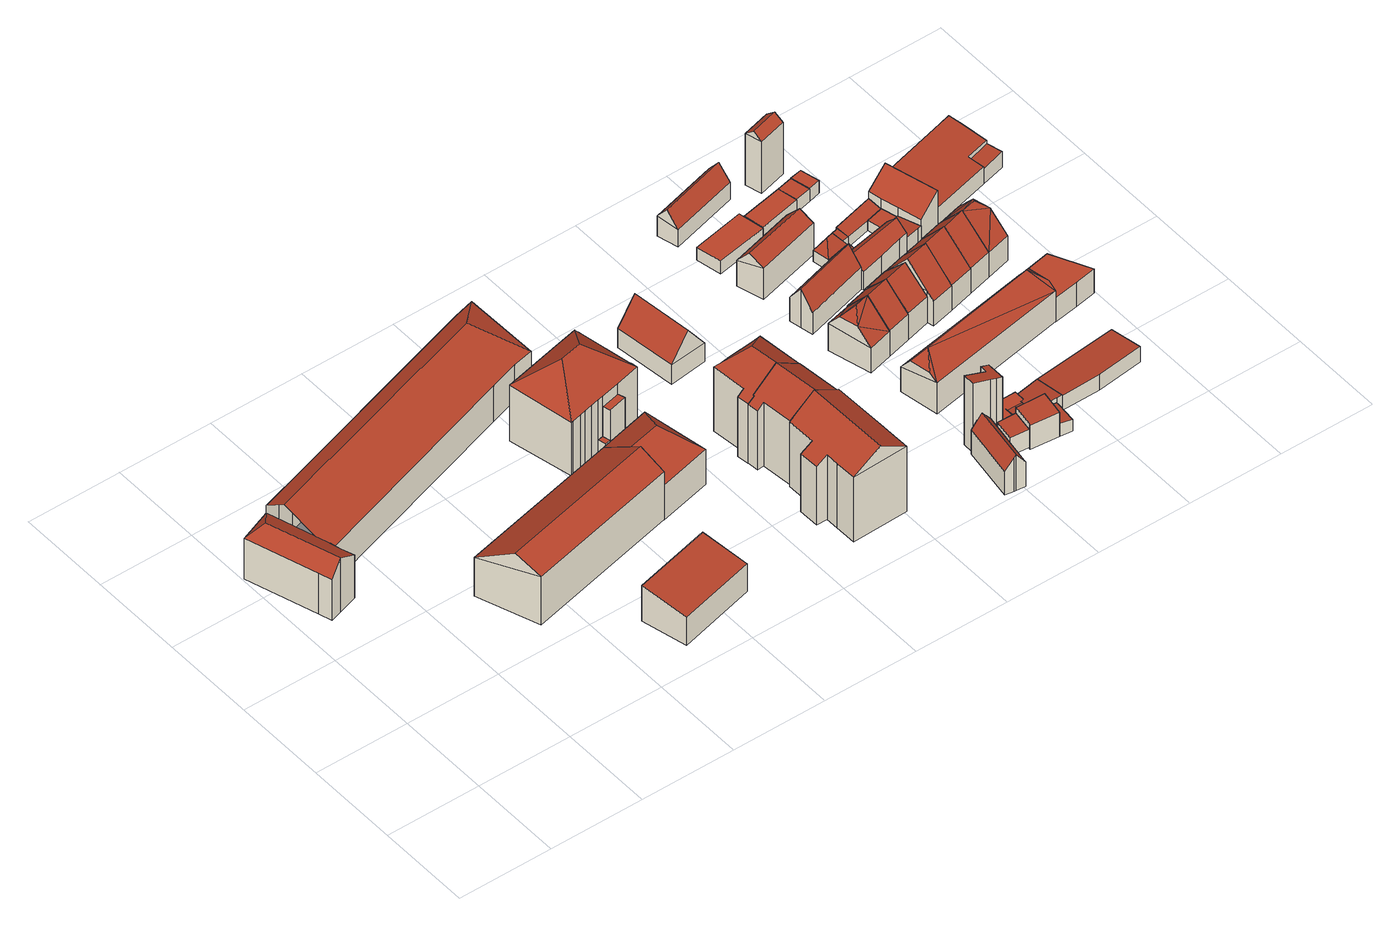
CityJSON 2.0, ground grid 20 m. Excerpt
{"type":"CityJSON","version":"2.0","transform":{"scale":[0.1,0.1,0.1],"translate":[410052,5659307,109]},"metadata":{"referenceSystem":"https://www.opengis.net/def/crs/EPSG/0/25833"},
"CityObjects":{
"building1":{"type":"Building","attributes":{"Gemeindeschluessel":14612000,"Geometrietyp2DReferenz":"3000","function":"31001_9998","roofType":"9999"},"children":["building1-1","building1-2"]},
"building1-1":{"type":"BuildingPart","attributes":{"Dachtyp_tdc":"tdcHipAndGableRoof","Dachneigung":32.4,"QualitaetDacherkennung":71,"Geometrietyp2DReferenz":"3000","measuredHeight":14.4,"roofType":"5000"},"parents":["building1"],"geometry":[{"type":"MultiSurface","lod":"2","boundaries":[[[0,1,2,3,4]],[[1,5,6,2]],[[5,7,8,6]],[[7,9,10,8]],[[9,11,12,10]],[[11,13,14,12]],[[13,15,16,14]],[[15,17,18,16]],[[17,19,20,18]],[[13,11,21]],[[11,9,7,5,1,0,22,21]],[[22,23,19,17,15,13,21]],[[20,24,3,2,6,8,10,12,14,16,18]]],"semantics":{"surfaces":[{"type":"WallSurface"},{"type":"RoofSurface"},{"type":"GroundSurface"}],"values":[0,0,0,0,0,0,0,0,0,1,1,1,2]}}]},
"building1-2":{"type":"BuildingPart","attributes":{"Dachtyp_tdc":"tdcHipAndGableRoof","Dachneigung":31.49,"QualitaetDacherkennung":44,"Geometrietyp2DReferenz":"3000","measuredHeight":12.83,"roofType":"5000"},"parents":["building1"],"geometry":[{"type":"MultiSurface","lod":"2","boundaries":[[[25,26,27,28]],[[26,29,30,27]],[[29,31,32,30]],[[31,33,34,32]],[[33,35,36,34]],[[35,4,3,36]],[[37,38,20,19]],[[38,25,28,20]],[[4,35,39]],[[35,33,31,29,39]],[[29,26,25,38,37,23,40,4,39]],[[28,27,30,32,34,36,3,24,20]]],"semantics":{"surfaces":[{"type":"WallSurface"},{"type":"RoofSurface"},{"type":"GroundSurface"}],"values":[0,0,0,0,0,0,0,0,1,1,1,2]}}]},
"building2":{"type":"Building","attributes":{"Dachtyp_tdc":"tdcGableRoof","Gemeindeschluessel":14612000,"Dachneigung":32.26,"QualitaetDacherkennung":67,"Geometrietyp2DReferenz":"3000","measuredHeight":14.33,"function":"31001_9998","roofType":"3100"},"geometry":[{"type":"Solid","lod":"2","boundaries":[[[[41,42,43,44]],[[42,45,46,43]],[[45,47,48,46]],[[47,41,44,48]],[[45,42,49]],[[41,47,50]],[[42,41,50,49]],[[47,45,49,50]],[[44,43,46,48]]]],"semantics":{"surfaces":[{"type":"WallSurface"},{"type":"RoofSurface"},{"type":"GroundSurface"}],"values":[[0,0,0,0,0,0,1,1,2]]}}]},
"building3":{"type":"Building","attributes":{"Dachtyp_tdc":"tdcPolyFlatRoof","Gemeindeschluessel":14612000,"Dachneigung":10.49,"QualitaetDacherkennung":67,"Geometrietyp2DReferenz":"3000","measuredHeight":8.38,"function":"31001_9998","roofType":"2100"},"geometry":[{"type":"Solid","lod":"2","boundaries":[[[[51,52,53,54]],[[52,55,56,53]],[[55,57,58,56]],[[57,51,54,58]],[[57,55,52,51]],[[54,53,56,58]]]],"semantics":{"surfaces":[{"type":"WallSurface"},{"type":"RoofSurface"},{"type":"GroundSurface"}],"values":[[0,0,0,0,1,2]]}}]},
"building4":{"type":"Building","attributes":{"Dachtyp_tdc":"tdcHipAndGableRoof","Gemeindeschluessel":14612000,"Dachneigung":34.18,"QualitaetDacherkennung":75,"Geometrietyp2DReferenz":"3000","measuredHeight":13.04,"function":"31001_9998","roofType":"5000"},"geometry":[{"type":"Solid","lod":"2","boundaries":[[[[42,59,60,61]],[[59,62,63,60]],[[62,64,65,63]],[[64,42,61,65]],[[62,59,66]],[[42,64,67]],[[59,42,67,66]],[[64,62,66,67]],[[61,60,63,65]]]],"semantics":{"surfaces":[{"type":"WallSurface"},{"type":"RoofSurface"},{"type":"GroundSurface"}],"values":[[0,0,0,0,1,0,1,1,2]]}}]},
"building5":{"type":"Building","attributes":{"name":"Hotel-Pension zu Dresden","Dachtyp_tdc":"tdcPolyFlatRoof","Gemeindeschluessel":14612000,"Dachneigung":0,"QualitaetDacherkennung":0,"Geometrietyp2DReferenz":"3000","BezugspunktDach":"2000","measuredHeight":3,"function":"31001_2071"},"geometry":[{"type":"MultiSurface","lod":"2","boundaries":[[[68,69,70,71]],[[71,70,72,73]],[[70,69,74,72]],[[69,68,75,74]],[[68,71,73,75]],[[73,72,74,75]]],"semantics":{"surfaces":[{"type":"RoofSurface"},{"type":"WallSurface"},{"type":"GroundSurface"}],"values":[0,1,1,1,1,2]}}]},
"building6":{"type":"Building","attributes":{"name":"Hotel-Pension zu Dresden","Dachtyp_tdc":"tdcFreeFormRoof","Gemeindeschluessel":14612000,"Dachneigung":37.17,"QualitaetDacherkennung":59,"Geometrietyp2DReferenz":"3000","measuredHeight":18.33,"function":"31001_2071","roofType":"5000"},"geometry":[{"type":"Solid","lod":"2","boundaries":[[[[76,77,78,79]],[[77,80,81,78]],[[80,82,83,81]],[[82,84,85,83]],[[84,86,87,85]],[[86,88,89,87]],[[88,90,91,89]],[[90,92,93,91]],[[92,94,95,93]],[[94,96,97,95]],[[96,98,99,97]],[[98,100,101,99]],[[100,102,103,101]],[[102,104,105,103]],[[104,106,107,105]],[[106,108,109,107]],[[108,76,79,109]],[[76,108,106,104,102,100,110,111]],[[92,112,113,94]],[[111,110,98,96,113,112]],[[77,76,111,112,92,90,88,86,84,82,80]],[[96,94,113]],[[100,98,110]],[[79,78,81,83,85,87,89,91,93,95,97,99,101,103,105,107,109]]]],"semantics":{"surfaces":[{"type":"WallSurface"},{"type":"RoofSurface"},{"type":"GroundSurface"}],"values":[[0,0,0,0,0,0,0,0,0,0,0,0,0,0,0,0,0,1,1,1,1,0,0,2]]}}]},
"building7":{"type":"Building","attributes":{"name":"Hotel-Pension zu Dresden","Dachtyp_tdc":"tdcPolyFlatRoof","Gemeindeschluessel":14612000,"Dachneigung":0,"QualitaetDacherkennung":39,"Geometrietyp2DReferenz":"3000","measuredHeight":10.19,"function":"31001_2071","roofType":"1000"},"geometry":[{"type":"Solid","lod":"2","boundaries":[[[[114,115,73,72]],[[115,116,117,73]],[[116,118,119,117]],[[118,114,72,119]],[[118,116,115,114]],[[72,73,117,119]]]],"semantics":{"surfaces":[{"type":"WallSurface"},{"type":"RoofSurface"},{"type":"GroundSurface"}],"values":[[0,0,0,0,1,2]]}}]},
"building8":{"type":"Building","attributes":{"Dachtyp_tdc":"tdcFreeFormRoof","Gemeindeschluessel":14612000,"Dachneigung":33.36,"QualitaetDacherkennung":71,"Geometrietyp2DReferenz":"3000","measuredHeight":19.09,"function":"31001_9998","roofType":"5000"},"geometry":[{"type":"Solid","lod":"2","boundaries":[[[[120,121,122,123]],[[121,124,125,122]],[[124,126,127,125]],[[126,128,129,127]],[[128,130,131,129]],[[130,132,133,131]],[[132,134,135,133]],[[134,136,137,135]],[[136,138,139,137]],[[138,140,141,139]],[[140,142,143,141]],[[142,120,123,143]],[[144,145,126,124,121,120,142,140,138,136]],[[144,134,132,130,128,145]],[[128,126,145]],[[136,134,144]],[[123,122,125,127,129,131,133,135,137,139,141,143]]]],"semantics":{"surfaces":[{"type":"WallSurface"},{"type":"RoofSurface"},{"type":"GroundSurface"}],"values":[[0,0,0,0,0,0,0,0,0,0,0,0,1,1,0,0,2]]}}]},
"building9":{"type":"Building","attributes":{"Dachtyp_tdc":"tdcGableRoof","Gemeindeschluessel":14612000,"Dachneigung":35.5,"QualitaetDacherkennung":83,"Geometrietyp2DReferenz":"3000","measuredHeight":19.02,"function":"31001_9998","roofType":"3100"},"geometry":[{"type":"Solid","lod":"2","boundaries":[[[[146,147,127,148]],[[147,149,150,127]],[[149,151,152,150]],[[151,153,154,152]],[[153,155,156,154]],[[155,157,158,156]],[[157,159,160,158]],[[159,161,162,160]],[[161,163,129,162]],[[163,146,148,129]],[[159,157,155,153,151,149,147,146]],[[146,163,161,159]],[[148,127,150,152,154,156,158,160,162,129]]]],"semantics":{"surfaces":[{"type":"WallSurface"},{"type":"RoofSurface"},{"type":"GroundSurface"}],"values":[[0,0,0,0,0,0,0,0,0,0,1,1,2]]}}]},
"building10":{"type":"Building","attributes":{"Dachtyp_tdc":"tdcHipAndGableRoof","Gemeindeschluessel":14612000,"Dachneigung":35.34,"QualitaetDacherkennung":78,"Geometrietyp2DReferenz":"3000","measuredHeight":19.03,"function":"31001_9998","roofType":"5000"},"geometry":[{"type":"Solid","lod":"2","boundaries":[[[[157,155,164,165]],[[155,166,167,164]],[[166,168,169,167]],[[168,170,171,169]],[[170,172,173,171]],[[172,174,175,173]],[[174,176,177,175]],[[176,178,179,177]],[[178,180,181,179]],[[180,182,183,181]],[[182,159,184,183]],[[159,157,165,184]],[[180,178,176,174,172,185]],[[172,170,168,166,155,157,159,185]],[[159,182,180,185]],[[165,164,167,169,171,173,175,177,179,181,183,184]]]],"semantics":{"surfaces":[{"type":"WallSurface"},{"type":"RoofSurface"},{"type":"GroundSurface"}],"values":[[0,0,0,0,0,0,0,0,0,0,0,0,1,1,1,2]]}}]},
"building11":{"type":"Building","attributes":{"Dachtyp_tdc":"tdcGableRoof","Gemeindeschluessel":14612000,"Dachneigung":54.57,"QualitaetDacherkennung":56,"Geometrietyp2DReferenz":"3000","measuredHeight":10.15,"function":"31001_9998","roofType":"3100"},"geometry":[{"type":"Solid","lod":"2","boundaries":[[[[186,187,188,189]],[[190,191,192,193]],[[191,186,189,192]],[[190,187,194]],[[186,191,195]],[[187,186,195,194]],[[191,190,194,195]],[[189,188,193,192]],[[187,190,193,188]]]],"semantics":{"surfaces":[{"type":"WallSurface"},{"type":"RoofSurface"},{"type":"GroundSurface"}],"values":[[0,0,0,0,0,1,1,2,0]]}}]},
"building12":{"type":"Building","attributes":{"Dachtyp_tdc":"tdcGableRoof","Gemeindeschluessel":14612000,"Dachneigung":50.91,"QualitaetDacherkennung":66,"Geometrietyp2DReferenz":"3000","measuredHeight":8.45,"function":"31001_9998","roofType":"3100"},"geometry":[{"type":"Solid","lod":"2","boundaries":[[[[196,197,198,199]],[[197,200,201,198]],[[200,202,203,201]],[[202,204,205,203]],[[204,206,207,205]],[[206,208,209,207]],[[208,210,211,209]],[[210,196,199,211]],[[206,204,202,200,197]],[[197,196,210,208,206]],[[199,198,201,203,205,207,209,211]]]],"semantics":{"surfaces":[{"type":"WallSurface"},{"type":"RoofSurface"},{"type":"GroundSurface"}],"values":[[0,0,0,0,0,0,0,0,1,1,2]]}}]},
"building13":{"type":"Building","attributes":{"Gemeindeschluessel":14612000,"Dachneigung":70.8,"Dachorientierung":0,"MittlereTraufHoehe":125.28,"QualitaetDacherkennung":72,"ObjektHoehe":16.36,"BodenHoehe":110.27,"Geometrietyp2DReferenz":"3000","AbsoluteHoehe":126.63,"Dachflaeche":19.39,"measuredHeight":16.36,"function":"31001_9998","roofType":"2100","storeysAboveGround":5},"geometry":[{"type":"MultiSurface","lod":"2","boundaries":[[[212,213,214,215]],[[213,216,217,214]],[[216,218,219,217]],[[218,220,221,219]],[[220,222,223,221]],[[222,224,225,223]],[[224,226,227,225]],[[226,212,215,227]],[[226,224,222,220,218,216,213,212]],[[215,214,217,219,221,223,225,227]]],"semantics":{"surfaces":[{"type":"WallSurface"},{"type":"RoofSurface"},{"type":"GroundSurface"}],"values":[0,0,0,0,0,0,0,0,1,2]}}]},
"building14":{"type":"Building","attributes":{"Dachtyp_tdc":"tdcPolyFlatRoof","Gemeindeschluessel":14612000,"Dachneigung":6.83,"QualitaetDacherkennung":72,"Geometrietyp2DReferenz":"3000","measuredHeight":4.72,"function":"31001_9998","roofType":"2100"},"geometry":[{"type":"Solid","lod":"2","boundaries":[[[[228,229,230,231]],[[229,232,233,230]],[[232,234,235,233]],[[234,228,231,235]],[[234,232,229,228]],[[231,230,233,235]]]],"semantics":{"surfaces":[{"type":"WallSurface"},{"type":"RoofSurface"},{"type":"GroundSurface"}],"values":[[0,0,0,0,1,2]]}}]},
"building15":{"type":"Building","attributes":{"Dachtyp_tdc":"tdcGableAndHippedGRoof","Gemeindeschluessel":14612000,"Dachneigung":49.78,"QualitaetDacherkennung":56,"Geometrietyp2DReferenz":"3000","measuredHeight":11.74,"function":"31001_9998","roofType":"9999"},"geometry":[{"type":"Solid","lod":"2","boundaries":[[[[236,237,238,239]],[[237,240,241,238]],[[240,242,243,241]],[[242,236,239,243]],[[240,237,244,245]],[[236,242,246]],[[245,244,247]],[[244,246,247]],[[244,236,246]],[[236,244,237]],[[246,245,247]],[[242,245,246]],[[245,242,240]],[[239,238,241,243]]]],"semantics":{"surfaces":[{"type":"WallSurface"},{"type":"RoofSurface"},{"type":"GroundSurface"}],"values":[[0,0,0,0,0,0,1,1,1,1,1,1,1,2]]}}]},
"building16":{"type":"Building","attributes":{"Gemeindeschluessel":14612000,"Dachneigung":90,"Dachorientierung":0,"MittlereTraufHoehe":113.11,"QualitaetDacherkennung":61,"ObjektHoehe":2.92,"BodenHoehe":110.18,"Geometrietyp2DReferenz":"3000","AbsoluteHoehe":113.11,"Dachflaeche":32.78,"measuredHeight":2.92,"function":"31001_9998","roofType":"1000","storeysAboveGround":1},"geometry":[{"type":"MultiSurface","lod":"2","boundaries":[[[248,249,250,251]],[[249,252,253,250]],[[252,254,255,253]],[[254,256,257,255]],[[256,258,259,257]],[[258,260,261,259]],[[260,262,263,261]],[[262,264,265,263]],[[264,266,267,265]],[[266,248,251,267]],[[266,264,262,260,258,256,254,252,249,248]],[[251,250,253,255,257,259,261,263,265,267]]],"semantics":{"surfaces":[{"type":"WallSurface"},{"type":"RoofSurface"},{"type":"GroundSurface"}],"values":[0,0,0,0,0,0,0,0,0,0,1,2]}}]},
"building17":{"type":"Building","attributes":{"Dachtyp_tdc":"tdcPolyFlatRoof","Gemeindeschluessel":14612000,"Dachneigung":7.63,"QualitaetDacherkennung":66,"Geometrietyp2DReferenz":"3000","measuredHeight":6.37,"function":"31001_9998","roofType":"2100"},"geometry":[{"type":"Solid","lod":"2","boundaries":[[[[268,269,270,271]],[[269,272,273,270]],[[272,274,275,273]],[[274,276,277,275]],[[276,278,279,277]],[[278,280,281,279]],[[280,268,271,281]],[[280,278,276,274,272,269,268]],[[271,270,273,275,277,279,281]]]],"semantics":{"surfaces":[{"type":"WallSurface"},{"type":"RoofSurface"},{"type":"GroundSurface"}],"values":[[0,0,0,0,0,0,0,1,2]]}}]},
"building18":{"type":"Building","attributes":{"Dachtyp_tdc":"tdcPolyFlatRoof","Gemeindeschluessel":14612000,"Dachneigung":8.91,"QualitaetDacherkennung":82,"Geometrietyp2DReferenz":"3000","measuredHeight":3.44,"function":"31001_9998","roofType":"2100"},"geometry":[{"type":"Solid","lod":"2","boundaries":[[[[282,283,284,285]],[[283,286,287,284]],[[286,288,289,287]],[[288,282,285,289]],[[288,286,283,282]],[[285,284,287,289]]]],"semantics":{"surfaces":[{"type":"WallSurface"},{"type":"RoofSurface"},{"type":"GroundSurface"}],"values":[[0,0,0,0,1,2]]}}]},
"building19":{"type":"Building","attributes":{"Dachtyp_tdc":"tdcGableRoof","Gemeindeschluessel":14612000,"Dachneigung":49.75,"QualitaetDacherkennung":60,"Geometrietyp2DReferenz":"3000","measuredHeight":11.67,"function":"31001_9998","roofType":"3100"},"geometry":[{"type":"Solid","lod":"2","boundaries":[[[[290,291,292,243]],[[291,293,294,292]],[[293,295,239,294]],[[295,290,243,239]],[[293,291,296]],[[290,295,297]],[[291,290,297,296]],[[295,293,296,297]],[[243,292,294,239]]]],"semantics":{"surfaces":[{"type":"WallSurface"},{"type":"RoofSurface"},{"type":"GroundSurface"}],"values":[[0,0,0,0,0,0,1,1,2]]}}]},
"building20":{"type":"Building","attributes":{"Dachtyp_tdc":"tdcPolyFlatRoof","Gemeindeschluessel":14612000,"Dachneigung":7.15,"QualitaetDacherkennung":81,"Geometrietyp2DReferenz":"3000","measuredHeight":3.09,"function":"31001_9998","roofType":"2100"},"geometry":[{"type":"Solid","lod":"2","boundaries":[[[[298,299,281,300]],[[299,301,279,281]],[[301,302,303,279]],[[302,304,305,303]],[[304,298,300,305]],[[304,302,301,299,298]],[[300,281,279,303,305]]]],"semantics":{"surfaces":[{"type":"WallSurface"},{"type":"RoofSurface"},{"type":"GroundSurface"}],"values":[[0,0,0,0,0,1,2]]}}]},
"building21":{"type":"Building","attributes":{"Dachtyp_tdc":"tdcGableRoof","Gemeindeschluessel":14612000,"Dachneigung":53.72,"QualitaetDacherkennung":74,"Geometrietyp2DReferenz":"3000","measuredHeight":8.93,"function":"31001_9998","roofType":"3100"},"geometry":[{"type":"Solid","lod":"2","boundaries":[[[[306,307,308,309]],[[307,310,311,308]],[[310,312,313,311]],[[312,314,315,313]],[[314,316,317,315]],[[318,306,309,319]],[[314,312,310,307,306]],[[306,318,316,314]],[[309,308,311,313,315,317,319]],[[316,318,319,317]]]],"semantics":{"surfaces":[{"type":"WallSurface"},{"type":"RoofSurface"},{"type":"GroundSurface"}],"values":[[0,0,0,0,0,0,1,1,2,0]]}}]},
"building22":{"type":"Building","attributes":{"Dachtyp_tdc":"tdcPolyFlatRoof","Gemeindeschluessel":14612000,"Dachneigung":7.91,"QualitaetDacherkennung":84,"Geometrietyp2DReferenz":"3000","measuredHeight":3.69,"function":"31001_9998","roofType":"2100"},"geometry":[{"type":"Solid","lod":"2","boundaries":[[[[320,321,322,323]],[[321,324,325,322]],[[324,283,326,325]],[[283,327,328,326]],[[327,329,330,328]],[[329,331,332,330]],[[331,320,323,332]],[[331,329,327,283,324,321,320]],[[323,322,325,326,328,330,332]]]],"semantics":{"surfaces":[{"type":"WallSurface"},{"type":"RoofSurface"},{"type":"GroundSurface"}],"values":[[0,0,0,0,0,0,0,1,2]]}}]},
"building23":{"type":"Building","attributes":{"Gemeindeschluessel":14612000,"Dachorientierung":0,"MittlereTraufHoehe":113.24,"ObjektHoehe":3,"BodenHoehe":110.24,"Geometrietyp2DReferenz":"3000","BezugspunktDach":"2000","AbsoluteHoehe":113.24,"Dachflaeche":60.56,"measuredHeight":3,"function":"31001_9998","storeysAboveGround":1},"geometry":[{"type":"MultiSurface","lod":"2","boundaries":[[[333,334,335,336,337]],[[337,336,338,339]],[[336,335,340,338]],[[335,334,341,340]],[[334,333,342,341]],[[333,337,339,342]],[[339,338,340,341,342]]],"semantics":{"surfaces":[{"type":"RoofSurface"},{"type":"WallSurface"},{"type":"GroundSurface"}],"values":[0,1,1,1,1,1,2]}}]},
"building24":{"type":"Building","attributes":{"Dachtyp_tdc":"tdcGableRoof","Gemeindeschluessel":14612000,"Dachneigung":49.38,"QualitaetDacherkennung":56,"Geometrietyp2DReferenz":"3000","measuredHeight":9.15,"function":"31001_9998","roofType":"3100"},"geometry":[{"type":"Solid","lod":"2","boundaries":[[[[343,344,345,346]],[[344,347,348,345]],[[347,349,350,348]],[[349,343,346,350]],[[347,344,351]],[[343,349,352]],[[344,343,352,351]],[[349,347,351,352]],[[346,345,348,350]]]],"semantics":{"surfaces":[{"type":"WallSurface"},{"type":"RoofSurface"},{"type":"GroundSurface"}],"values":[[0,0,0,0,0,0,1,1,2]]}}]},
"building25":{"type":"Building","attributes":{"Dachtyp_tdc":"tdcGableRoof","Gemeindeschluessel":14612000,"Dachneigung":48.48,"QualitaetDacherkennung":50,"Geometrietyp2DReferenz":"3000","measuredHeight":11.62,"function":"31001_9998","roofType":"3100"},"geometry":[{"type":"Solid","lod":"2","boundaries":[[[[353,354,355,292]],[[354,356,357,355]],[[356,358,294,357]],[[358,353,292,294]],[[356,354,359]],[[353,358,360]],[[354,353,360,359]],[[358,356,359,360]],[[292,355,357,294]]]],"semantics":{"surfaces":[{"type":"WallSurface"},{"type":"RoofSurface"},{"type":"GroundSurface"}],"values":[[0,0,0,0,0,0,1,1,2]]}}]},
"building26":{"type":"Building","attributes":{"Dachtyp_tdc":"tdcHippedGableRoof","Gemeindeschluessel":14612000,"Dachneigung":41.78,"QualitaetDacherkennung":66,"Geometrietyp2DReferenz":"3000","measuredHeight":11.11,"function":"31001_9998","roofType":"3300"},"geometry":[{"type":"Solid","lod":"2","boundaries":[[[[361,362,363]],[[364,361,363]],[[365,361,364]],[[365,366,361]],[[366,365,367]],[[364,368,369]],[[363,368,364]],[[363,370,368]],[[370,363,362]],[[371,372,373,374]],[[366,367,372,371]],[[367,368,373,372]],[[368,370,374,373]],[[370,366,371,374]],[[368,367,365,369]],[[366,370,362,361]],[[369,365,364]]]],"semantics":{"surfaces":[{"type":"RoofSurface"},{"type":"GroundSurface"},{"type":"WallSurface"}],"values":[[0,0,0,0,0,0,0,0,0,1,2,2,2,2,2,2,0]]}}]},
"building27":{"type":"Building","attributes":{"Dachtyp_tdc":"tdcGableRoof","Gemeindeschluessel":14612000,"Dachneigung":54.38,"QualitaetDacherkennung":69,"Geometrietyp2DReferenz":"3000","measuredHeight":7.42,"function":"31001_9998","roofType":"3100"},"geometry":[{"type":"Solid","lod":"2","boundaries":[[[[375,376,377,378]],[[376,379,380,377]],[[379,381,382,380]],[[381,375,378,382]],[[379,376,383]],[[375,381,384]],[[376,375,384,383]],[[381,379,383,384]],[[378,377,380,382]]]],"semantics":{"surfaces":[{"type":"WallSurface"},{"type":"RoofSurface"},{"type":"GroundSurface"}],"values":[[0,0,0,0,0,0,1,1,2]]}}]},
"building28":{"type":"Building","attributes":{"Dachtyp_tdc":"tdcFreeFormRoof","Gemeindeschluessel":14612000,"Dachneigung":50.05,"QualitaetDacherkennung":64,"Geometrietyp2DReferenz":"3000","measuredHeight":12.54,"function":"31001_9998","roofType":"5000"},"geometry":[{"type":"Solid","lod":"2","boundaries":[[[[385,386,387,388]],[[386,389,390,387]],[[389,391,392,390]],[[391,393,394,392]],[[393,385,388,394]],[[395,396,386,385]],[[391,389,396,395,393]],[[389,386,396]],[[385,393,395]],[[388,387,390,392,394]]]],"semantics":{"surfaces":[{"type":"WallSurface"},{"type":"RoofSurface"},{"type":"GroundSurface"}],"values":[[0,0,0,0,0,1,1,0,0,2]]}}]},
"building29":{"type":"Building","attributes":{"Dachtyp_tdc":"tdcFreeFormRoof","Gemeindeschluessel":14612000,"Dachneigung":61.9,"QualitaetDacherkennung":4,"Geometrietyp2DReferenz":"3000","measuredHeight":4.63,"function":"31001_9998","roofType":"5000"},"geometry":[{"type":"Solid","lod":"2","boundaries":[[[[397,398,399,400]],[[398,401,402,399]],[[401,403,313,402]],[[403,404,311,313]],[[404,397,400,311]],[[404,405,397]],[[405,404,403]],[[406,405,403,401]],[[406,401,398]],[[405,406,398,397]],[[400,399,402,313,311]]]],"semantics":{"surfaces":[{"type":"WallSurface"},{"type":"RoofSurface"},{"type":"GroundSurface"}],"values":[[0,0,0,0,0,0,0,1,1,1,2]]}}]},
"building30":{"type":"Building","attributes":{"Dachtyp_tdc":"tdcFreeFormRoof","Gemeindeschluessel":14612000,"Dachneigung":57.65,"QualitaetDacherkennung":21,"Geometrietyp2DReferenz":"3000","measuredHeight":5.54,"function":"31001_9998","roofType":"5000"},"geometry":[{"type":"Solid","lod":"2","boundaries":[[[[407,408,409,410]],[[408,411,412,409]],[[411,413,399,412]],[[413,414,400,399]],[[414,415,416,400]],[[415,407,410,416]],[[417,415,414]],[[418,417,414,413]],[[419,418,413,411]],[[420,419,411,408]],[[420,408,407]],[[417,418,419,420,407,415]],[[410,409,412,399,400,416]]]],"semantics":{"surfaces":[{"type":"WallSurface"},{"type":"RoofSurface"},{"type":"GroundSurface"}],"values":[[0,0,0,0,0,0,1,1,1,1,1,1,2]]}}]},
"building31":{"type":"Building","attributes":{"Gemeindeschluessel":14612000,"Dachorientierung":0,"MittlereTraufHoehe":113.4,"ObjektHoehe":3,"BodenHoehe":110.4,"Geometrietyp2DReferenz":"3000","BezugspunktDach":"2000","AbsoluteHoehe":113.4,"Dachflaeche":37.31,"measuredHeight":3,"function":"31001_9998","storeysAboveGround":1},"geometry":[{"type":"MultiSurface","lod":"2","boundaries":[[[421,422,423,424]],[[424,423,425,426]],[[423,422,427,425]],[[422,421,428,427]],[[421,424,426,428]],[[426,425,427,428]]],"semantics":{"surfaces":[{"type":"RoofSurface"},{"type":"WallSurface"},{"type":"GroundSurface"}],"values":[0,1,1,1,1,2]}}]},
"building32":{"type":"Building","attributes":{"Dachtyp_tdc":"tdcPolyFlatRoof","Gemeindeschluessel":14612000,"Dachneigung":6.61,"QualitaetDacherkennung":81,"Geometrietyp2DReferenz":"3000","measuredHeight":3.65,"function":"31001_9998","roofType":"2100"},"geometry":[{"type":"Solid","lod":"2","boundaries":[[[[429,430,330,332]],[[430,431,432,330]],[[431,433,434,432]],[[433,435,436,434]],[[435,429,332,436]],[[435,433,431,430,429]],[[332,330,432,434,436]]]],"semantics":{"surfaces":[{"type":"WallSurface"},{"type":"RoofSurface"},{"type":"GroundSurface"}],"values":[[0,0,0,0,0,1,2]]}}]},
"building33":{"type":"Building","attributes":{"Dachtyp_tdc":"tdcFreeFormRoof","Gemeindeschluessel":14612000,"Dachneigung":45.99,"QualitaetDacherkennung":70,"Geometrietyp2DReferenz":"3000","measuredHeight":6.88,"function":"31001_9998","roofType":"5000"},"geometry":[{"type":"Solid","lod":"2","boundaries":[[[[437,438,439]],[[440,441,442]],[[313,402,443,444,445,446,447,448,317]],[[440,449,402,313]],[[449,438,443,402]],[[438,437,444,443]],[[437,450,445,444]],[[450,451,446,445]],[[451,452,447,446]],[[452,453,448,447]],[[453,441,317,448]],[[441,440,313,317]],[[439,438,449,440,442]],[[450,437,439,442,441,453,452,451]]]],"semantics":{"surfaces":[{"type":"WallSurface"},{"type":"GroundSurface"},{"type":"RoofSurface"}],"values":[[0,0,1,0,0,0,0,0,0,0,0,0,2,2]]}}]},
"building34":{"type":"Building","attributes":{"Dachtyp_tdc":"tdcGableRoof","Gemeindeschluessel":14612000,"Dachneigung":49.19,"QualitaetDacherkennung":64,"Geometrietyp2DReferenz":"3000","measuredHeight":12.47,"function":"31001_9998","roofType":"3100"},"geometry":[{"type":"Solid","lod":"2","boundaries":[[[[454,455,456,387]],[[455,457,458,456]],[[457,459,390,458]],[[459,454,387,390]],[[457,455,460]],[[454,459,461]],[[455,454,461,460]],[[459,457,460,461]],[[387,456,458,390]]]],"semantics":{"surfaces":[{"type":"WallSurface"},{"type":"RoofSurface"},{"type":"GroundSurface"}],"values":[[0,0,0,0,0,0,1,1,2]]}}]},
"building35":{"type":"Building","attributes":{"Gemeindeschluessel":14612000,"Dachneigung":90,"Dachorientierung":0,"MittlereTraufHoehe":113.51,"QualitaetDacherkennung":23,"ObjektHoehe":3,"BodenHoehe":110.51,"Geometrietyp2DReferenz":"3000","AbsoluteHoehe":113.51,"Dachflaeche":14.36,"measuredHeight":3,"function":"31001_9998","roofType":"1000","storeysAboveGround":1},"geometry":[{"type":"MultiSurface","lod":"2","boundaries":[[[462,463,464,465]],[[463,466,467,464]],[[466,468,469,467]],[[468,462,465,469]],[[468,466,463,462]],[[465,464,467,469]]],"semantics":{"surfaces":[{"type":"WallSurface"},{"type":"RoofSurface"},{"type":"GroundSurface"}],"values":[0,0,0,0,1,2]}}]},
"building36":{"type":"Building","attributes":{"Dachtyp_tdc":"tdcPolyFlatRoof","Gemeindeschluessel":14612000,"Dachneigung":15.49,"QualitaetDacherkennung":54,"Geometrietyp2DReferenz":"3000","measuredHeight":3.14,"function":"31001_9998","roofType":"2100"},"geometry":[{"type":"Solid","lod":"2","boundaries":[[[[470,471,472,473]],[[471,474,475,472]],[[474,476,477,475]],[[476,478,479,477]],[[478,470,473,479]],[[478,476,474,471,470]],[[473,472,475,477,479]]]],"semantics":{"surfaces":[{"type":"WallSurface"},{"type":"RoofSurface"},{"type":"GroundSurface"}],"values":[[0,0,0,0,0,1,2]]}}]},
"building37":{"type":"Building","attributes":{"Dachtyp_tdc":"tdcGableRoof","Gemeindeschluessel":14612000,"Dachneigung":49.17,"QualitaetDacherkennung":57,"Geometrietyp2DReferenz":"3000","measuredHeight":12.5,"function":"31001_9998","roofType":"3100"},"geometry":[{"type":"Solid","lod":"2","boundaries":[[[[480,481,482,456]],[[481,483,484,482]],[[483,485,458,484]],[[485,480,456,458]],[[483,481,486]],[[480,485,487]],[[481,480,487,486]],[[485,483,486,487]],[[456,482,484,458]]]],"semantics":{"surfaces":[{"type":"WallSurface"},{"type":"RoofSurface"},{"type":"GroundSurface"}],"values":[[0,0,0,0,0,0,1,1,2]]}}]},
"building38":{"type":"Building","attributes":{"Gemeindeschluessel":14612000,"Dachneigung":48.36,"Dachorientierung":74.91,"MittlereTraufHoehe":122.66,"QualitaetDacherkennung":20,"ObjektHoehe":13.72,"BodenHoehe":110.52,"Geometrietyp2DReferenz":"3000","AbsoluteHoehe":124.25,"Dachflaeche":29.1,"measuredHeight":13.72,"function":"31001_9998","roofType":"3100","storeysAboveGround":5},"geometry":[{"type":"MultiSurface","lod":"2","boundaries":[[[488,489,490,491]],[[489,492,493,490]],[[492,494,495,493]],[[494,488,491,495]],[[492,489,496]],[[488,494,497]],[[489,488,497,496]],[[494,492,496,497]],[[491,490,493,495]]],"semantics":{"surfaces":[{"type":"WallSurface"},{"type":"RoofSurface"},{"type":"GroundSurface"}],"values":[0,0,0,0,0,0,1,1,2]}}]},
"building39":{"type":"Building","attributes":{"Gemeindeschluessel":14612000,"Dachneigung":90,"Dachorientierung":0,"MittlereTraufHoehe":113.59,"QualitaetDacherkennung":12,"ObjektHoehe":3,"BodenHoehe":110.59,"Geometrietyp2DReferenz":"3000","AbsoluteHoehe":113.59,"Dachflaeche":10.56,"measuredHeight":3,"function":"31001_9998","roofType":"1000","storeysAboveGround":1},"geometry":[{"type":"MultiSurface","lod":"2","boundaries":[[[498,499,500,501]],[[499,502,503,500]],[[502,504,505,503]],[[504,498,501,505]],[[504,502,499,498]],[[501,500,503,505]]],"semantics":{"surfaces":[{"type":"WallSurface"},{"type":"RoofSurface"},{"type":"GroundSurface"}],"values":[0,0,0,0,1,2]}}]},
"building40":{"type":"Building","attributes":{"Dachtyp_tdc":"tdcPolyFlatRoof","Gemeindeschluessel":14612000,"Dachneigung":7.36,"QualitaetDacherkennung":58,"Geometrietyp2DReferenz":"3000","measuredHeight":3.3,"function":"31001_9998","roofType":"2100"},"geometry":[{"type":"Solid","lod":"2","boundaries":[[[[506,507,508,509]],[[507,510,511,508]],[[510,512,513,511]],[[512,514,515,513]],[[514,516,517,515]],[[516,518,519,517]],[[518,506,509,519]],[[518,516,514,512,510,507,506]],[[509,508,511,513,515,517,519]]]],"semantics":{"surfaces":[{"type":"WallSurface"},{"type":"RoofSurface"},{"type":"GroundSurface"}],"values":[[0,0,0,0,0,0,0,1,2]]}}]},
"building41":{"type":"Building","attributes":{"Dachtyp_tdc":"tdcPolyFlatRoof","Gemeindeschluessel":14612000,"Dachneigung":0,"QualitaetDacherkennung":63,"Geometrietyp2DReferenz":"3000","measuredHeight":2.36,"function":"31001_9998","roofType":"1000"},"geometry":[{"type":"Solid","lod":"2","boundaries":[[[[520,521,477,479]],[[521,522,515,477]],[[522,523,513,515]],[[523,520,479,513]],[[523,522,521,520]],[[479,477,515,513]]]],"semantics":{"surfaces":[{"type":"WallSurface"},{"type":"RoofSurface"},{"type":"GroundSurface"}],"values":[[0,0,0,0,1,2]]}}]},
"building42":{"type":"Building","attributes":{"Dachtyp_tdc":"tdcGableAndHippedGRoof","Gemeindeschluessel":14612000,"Dachneigung":49.73,"QualitaetDacherkennung":66,"Geometrietyp2DReferenz":"3000","measuredHeight":12.53,"function":"31001_9998","roofType":"9999"},"geometry":[{"type":"Solid","lod":"2","boundaries":[[[[524,525,526,482]],[[525,527,528,526]],[[527,529,484,528]],[[529,524,482,484]],[[527,525,530,531]],[[524,529,532]],[[531,530,533]],[[530,532,533]],[[530,524,532]],[[524,530,525]],[[532,531,533]],[[529,531,532]],[[531,529,527]],[[482,526,528,484]]]],"semantics":{"surfaces":[{"type":"WallSurface"},{"type":"RoofSurface"},{"type":"GroundSurface"}],"values":[[0,0,0,0,0,0,1,1,1,1,1,1,1,2]]}}]},
"building43":{"type":"Building","attributes":{"Dachtyp_tdc":"tdcPolyFlatRoof","Gemeindeschluessel":14612000,"Dachneigung":0,"QualitaetDacherkennung":69,"Geometrietyp2DReferenz":"3000","measuredHeight":5.7,"function":"31001_9998","roofType":"1000"},"geometry":[{"type":"Solid","lod":"2","boundaries":[[[[534,535,536,537]],[[535,538,539,536]],[[538,540,541,539]],[[540,542,543,541]],[[542,534,537,543]],[[542,540,538,535,534]],[[537,536,539,541,543]]]],"semantics":{"surfaces":[{"type":"WallSurface"},{"type":"RoofSurface"},{"type":"GroundSurface"}],"values":[[0,0,0,0,0,1,2]]}}]},
"building44":{"type":"Building","attributes":{"Dachtyp_tdc":"tdcPolyFlatRoof","Gemeindeschluessel":14612000,"Dachneigung":37.82,"QualitaetDacherkennung":83,"Geometrietyp2DReferenz":"3000","measuredHeight":8.14,"function":"31001_9998","roofType":"2100"},"geometry":[{"type":"Solid","lod":"2","boundaries":[[[[544,545,546,547]],[[545,548,549,546]],[[548,550,551,549]],[[550,552,553,551]],[[552,554,555,553]],[[554,544,547,555]],[[554,552,550,548,545,544]],[[547,546,549,551,553,555]]]],"semantics":{"surfaces":[{"type":"WallSurface"},{"type":"RoofSurface"},{"type":"GroundSurface"}],"values":[[0,0,0,0,0,0,1,2]]}}]},
"building45":{"type":"Building","attributes":{"Dachtyp_tdc":"tdcPolyFlatRoof","Gemeindeschluessel":14612000,"Dachneigung":7.97,"QualitaetDacherkennung":55,"Geometrietyp2DReferenz":"3000","measuredHeight":5.58,"function":"31001_2000","roofType":"2100"},"geometry":[{"type":"Solid","lod":"2","boundaries":[[[[556,557,558,559]],[[557,560,561,558]],[[560,562,563,561]],[[562,564,565,563]],[[564,566,567,565]],[[566,568,569,567]],[[568,570,571,569]],[[570,556,559,571]],[[570,568,566,564,562,560,557,556]],[[559,558,561,563,565,567,569,571]]]],"semantics":{"surfaces":[{"type":"WallSurface"},{"type":"RoofSurface"},{"type":"GroundSurface"}],"values":[[0,0,0,0,0,0,0,0,1,2]]}}]},
"building46":{"type":"Building","attributes":{"Dachtyp_tdc":"tdcPolyFlatRoof","Gemeindeschluessel":14612000,"Dachneigung":4.38,"QualitaetDacherkennung":76,"Geometrietyp2DReferenz":"3000","measuredHeight":3.74,"function":"31001_2000","roofType":"2100"},"geometry":[{"type":"Solid","lod":"2","boundaries":[[[[572,573,559,558]],[[573,574,575,559]],[[574,576,561,575]],[[576,572,558,561]],[[576,574,573,572]],[[558,559,575,561]]]],"semantics":{"surfaces":[{"type":"WallSurface"},{"type":"RoofSurface"},{"type":"GroundSurface"}],"values":[[0,0,0,0,1,2]]}}]}
},
"vertices":[
[66,675,134],[102,686,134],[102,686,13],[66,675,13],[66,675,116],[141,698,133],[141,698,13],[538,823,132],[538,823,13],[618,848,131],[618,848,13],[660,858,134],[660,858,13],[688,727,96],[688,727,13],[644,717,98],[644,717,13],[583,698,98],[583,698,13],[106,548,96],[106,548,13],[605,802,157],[77,639,157],[97,577,115],[77,639,13],
[112,526,115],[121,499,115],[121,499,13],[112,526,13],[81,487,141],[81,487,13],[56,479,109],[56,479,13],[48,506,109],[48,506,13],[1,654,109],[1,654,13],[106,548,115],[106,548,116],[34,635,141],[77,639,116],
[286,376,104],[632,455,104],[632,455,13],[286,376,13],[662,324,126],[662,324,13],[332,248,126],[332,248,13],[650,374,156],[314,297,156],
[498,53,78],[475,149,96],[475,149,12],[498,53,12],[640,189,96],[640,189,12],[663,94,78],[663,94,12],
[743,481,104],[743,481,12],[632,455,12],[773,350,94],[773,350,12],[662,324,94],[662,324,12],[712,409,143],[646,394,143],
[675,525,44],[679,509,44],[691,512,44],[687,527,44],[691,512,14],[687,527,14],[679,509,14],[675,525,14],
[779,548,139],[727,536,139],[727,536,13],[779,548,13],[687,527,139],[687,527,13],[675,525,139],[675,525,13],[658,521,139],[658,521,13],[641,517,139],[641,517,13],[628,514,139],[628,514,13],[608,509,139],[608,509,13],[604,508,139],[604,508,13],[574,643,145],[574,643,13],[627,655,145],[627,655,13],[697,671,146],[697,671,13],[748,682,145],[748,682,13],[750,673,145],[750,673,13],[752,666,145],[752,666,13],[774,567,140],[774,567,13],[776,560,140],[776,560,13],[748,682,146],[700,608,196],[652,597,196],[574,643,146],
[691,512,115],[687,527,115],[727,536,115],[727,536,14],[731,521,115],[731,521,14],
[858,193,151],[883,193,167],[883,193,14],[858,193,14],[882,255,167],[882,255,14],[886,255,170],[886,255,14],[999,266,167],[999,266,14],[1001,152,168],[1001,152,14],[1001,124,168],[1001,124,14],[1002,81,168],[1002,81,14],[883,77,166],[883,77,14],[882,122,166],[882,122,14],[882,150,166],[882,150,14],[859,150,151],[859,150,14],[943,79,205],[940,260,205],
[942,261,204],[886,255,164],[942,261,14],[879,323,164],[879,323,14],[864,321,153],[864,321,14],[862,345,153],[862,345,14],[876,346,164],[876,346,14],[876,349,164],[876,349,14],[932,355,204],[932,355,14],[988,361,164],[988,361,14],[999,266,163],
[876,346,13],[876,349,13],[862,345,154],[862,345,13],[859,370,154],[859,370,13],[874,372,164],[874,372,13],[866,445,165],[866,445,13],[877,445,165],[877,445,13],[904,449,165],[904,449,13],[959,455,164],[959,455,13],[977,457,164],[977,457,13],[988,361,163],[988,361,13],[932,355,13],[925,413,204],
[880,580,61],[864,710,61],[864,710,15],[880,580,15],[945,720,59],[960,590,59],[960,590,15],[945,720,15],[905,715,116],[920,585,116],
[1203,6,69],[1184,8,95],[1184,8,11],[1203,6,11],[1180,8,90],[1180,8,11],[1161,11,66],[1161,11,11],[1180,128,68],[1180,128,11],[1203,128,95],[1203,128,11],[1222,127,71],[1222,127,11],[1203,9,70],[1203,9,11],
[1183,128,176],[1184,152,176],[1184,152,13],[1183,128,13],[1229,150,161],[1229,150,13],[1230,165,161],[1230,165,13],[1248,166,154],[1248,166,13],[1248,127,154],[1248,127,13],[1235,127,158],[1235,127,13],[1222,127,163],[1222,127,13],
[1230,83,53],[1234,124,57],[1234,124,10],[1230,83,10],[1273,122,58],[1273,122,10],[1269,79,53],[1269,79,10],
[1218,403,74],[1167,390,74],[1167,390,15],[1218,403,15],[1144,480,80],[1144,480,15],[1195,492,80],[1195,492,15],[1160,418,109],[1150,456,109],[1206,450,132],[1175,442,132],
[1276,178,41],[1316,178,41],[1316,178,12],[1276,178,12],[1316,125,41],[1316,125,12],[1280,126,41],[1280,126,12],[1277,126,41],[1277,126,12],[1273,126,41],[1273,126,12],[1248,127,41],[1248,127,12],[1248,166,41],[1248,166,12],[1248,169,41],[1248,169,12],[1276,169,41],[1276,169,12],
[1268,75,66],[1269,79,67],[1269,79,9],[1268,75,9],[1273,122,72],[1273,122,9],[1275,121,72],[1275,121,9],[1308,119,72],[1308,119,9],[1333,118,72],[1333,118,9],[1328,70,66],[1328,70,9],
[1309,172,38],[1308,119,46],[1308,119,12],[1309,172,12],[1275,121,46],[1275,121,12],[1277,172,38],[1277,172,12],
[1195,492,82],[1246,505,82],[1246,505,15],[1269,416,75],[1269,416,15],[1218,403,75],[1257,462,132],[1206,449,132],
[1354,67,36],[1328,70,39],[1354,67,9],[1333,118,39],[1359,117,36],[1359,117,9],[1359,116,36],[1359,116,9],
[1144,557,103],[1139,581,69],[1139,581,13],[1144,557,13],[1274,618,69],[1274,618,13],[1275,614,75],[1275,614,13],[1279,594,103],[1279,594,13],[1285,567,65],[1285,567,13],[1149,530,64],[1149,530,13],
[1359,116,47],[1359,117,47],[1359,117,10],[1359,116,10],[1333,118,46],[1333,118,10],[1308,119,10],[1309,172,39],[1309,172,10],[1368,183,37],[1368,183,10],[1371,117,47],[1371,117,10],
[1109,801,42],[1120,748,42],[1228,768,42],[1220,810,42],[1218,822,42],[1220,810,12],[1218,822,12],[1228,768,12],[1120,748,12],[1109,801,12],
[1122,707,73],[1260,743,73],[1260,743,13],[1122,707,13],[1275,687,87],[1275,687,13],[1137,651,87],[1137,651,13],[1267,716,105],[1129,681,105],
[1246,505,84],[1298,518,84],[1298,518,15],[1321,429,77],[1321,429,15],[1269,416,77],[1309,475,131],[1257,462,131],
[1183,300,102],[1191,257,102],[1212,288,125],[1466,335,125],[1486,357,101],[1179,323,72],[1482,379,71],[1498,296,86],[1495,312,101],[1194,240,87],[1179,323,14],[1482,379,14],[1498,296,14],[1194,240,14],
[1091,889,61],[1235,927,61],[1235,927,14],[1091,889,14],[1247,883,54],[1247,883,14],[1103,845,54],[1103,845,14],[1240,907,88],[1097,868,88],
[1298,518,83],[1347,531,83],[1347,531,16],[1298,518,16],[1373,427,74],[1373,427,16],[1324,415,74],[1324,415,16],[1321,429,91],[1321,429,16],[1310,470,142],[1359,482,142],
[1270,638,35],[1319,649,35],[1319,649,13],[1270,638,13],[1325,622,35],[1325,622,13],[1275,614,35],[1274,618,35],[1273,626,58],[1309,633,59],
[1326,689,39],[1332,663,39],[1332,663,13],[1326,689,13],[1317,660,39],[1317,660,13],[1319,649,39],[1270,638,39],[1263,673,39],[1263,673,13],[1284,660,68],[1297,663,68],[1301,669,60],[1316,673,60],
[1228,768,44],[1316,786,44],[1308,827,44],[1220,810,44],[1308,827,14],[1220,810,14],[1316,786,14],[1228,768,14],
[1371,117,45],[1368,183,38],[1545,201,38],[1545,201,10],[1552,130,46],[1552,130,10],[1454,118,46],[1454,118,10],
[1403,594,62],[1394,633,61],[1399,613,82],[1275,614,56],[1285,567,60],[1281,588,82],[1394,633,13],[1403,594,13],[1404,591,13],[1385,587,13],[1336,575,13],[1287,563,13],[1325,622,58],[1404,591,59],[1385,587,59],[1336,575,57],[1287,563,56],
[1347,531,82],[1399,544,82],[1399,544,16],[1425,440,74],[1425,440,16],[1373,427,75],[1411,496,141],[1359,483,141],
[1308,827,45],[1341,834,45],[1341,834,15],[1308,827,15],[1350,793,45],[1350,793,15],[1316,786,45],[1316,786,15],
[1332,663,38],[1326,689,45],[1326,689,14],[1332,663,14],[1415,712,45],[1415,712,14],[1421,684,37],[1421,684,14],[1384,675,37],[1384,675,14],
[1399,544,83],[1448,556,83],[1448,556,16],[1474,452,75],[1474,452,16],[1425,440,75],[1460,508,141],[1411,495,141],
[1357,876,137],[1298,860,137],[1298,860,15],[1357,876,15],[1289,895,137],[1289,895,15],[1348,910,137],[1348,910,15],[1293,877,152],[1352,893,152],
[1341,834,46],[1366,839,46],[1366,839,16],[1341,834,16],[1375,799,46],[1375,799,16],[1350,793,46],[1350,793,16],
[1404,591,47],[1403,594,47],[1403,594,14],[1404,591,14],[1394,633,42],[1394,633,14],[1392,641,41],[1392,641,14],[1430,650,41],[1430,650,14],[1442,600,47],[1442,600,14],[1434,598,47],[1434,598,14],
[1384,675,38],[1421,684,38],[1430,650,38],[1392,641,38],
[1448,556,82],[1500,569,82],[1500,569,16],[1526,465,74],[1526,465,16],[1474,452,74],[1507,538,119],[1516,502,119],[1460,507,141],[1491,515,141],
[1498,296,69],[1482,379,69],[1482,379,12],[1498,296,12],[1555,393,69],[1555,393,12],[1595,313,69],[1595,313,12],[1551,305,69],[1551,305,12],
[1430,650,61],[1421,684,61],[1421,684,16],[1430,650,16],[1415,712,61],[1415,712,16],[1459,722,96],[1459,722,16],[1487,611,97],[1487,611,16],[1442,600,61],[1442,600,16],
[1655,688,60],[1605,676,59],[1605,676,15],[1655,688,15],[1613,643,55],[1613,643,15],[1487,611,55],[1487,611,15],[1459,722,71],[1459,722,15],[1611,762,71],[1611,762,15],[1635,768,71],[1635,768,15],[1643,738,67],[1643,738,15],
[1605,676,49],[1655,688,53],[1663,655,53],[1663,655,15],[1613,643,49]
]}
